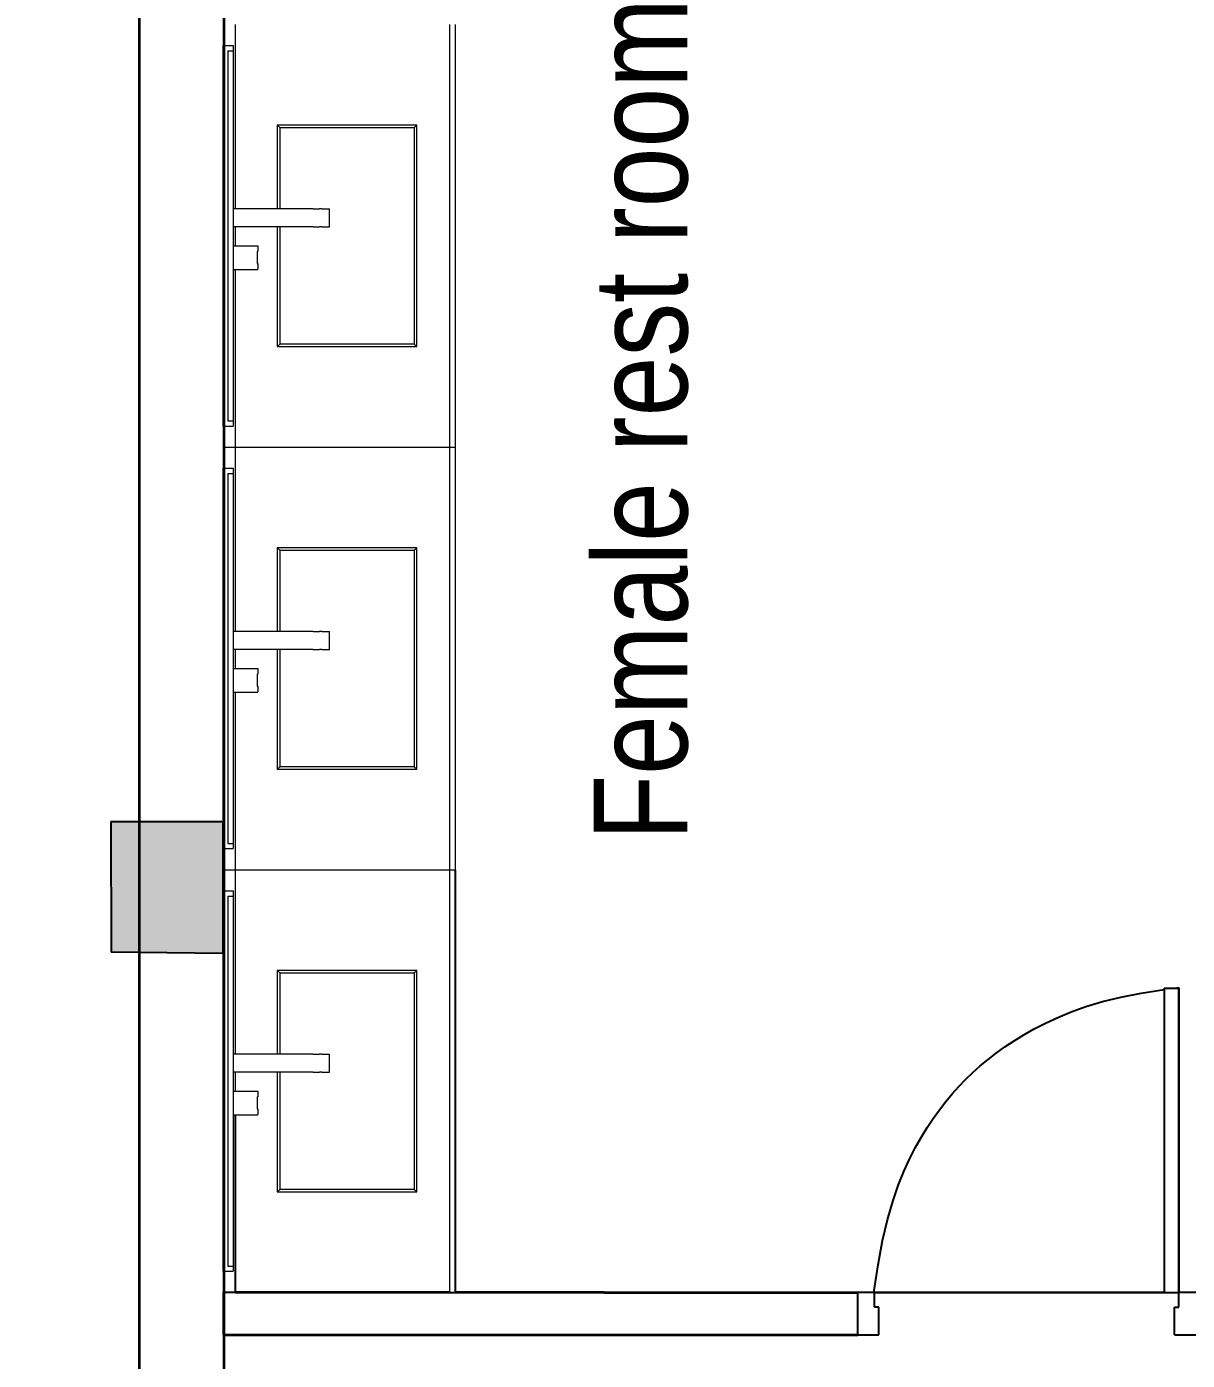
# Model space of a CAD drawing. Header units: millimetres. Extents: x 6923 to 14208, y 3430 to 4414.
# Drawn here: x 12863.5 to 12987.2, y 4102.9 to 4245.1 of the extents above; entities that cross this region are included whole.
import ezdxf

# ---------------------------------------------------------------- set-up
doc = ezdxf.new("R2010")
doc.units = ezdxf.units.MM
doc.layers.add('AMBIENTACION', color=1, linetype='Continuous')
doc.layers.add('SectionCutEdges', color=7, linetype='Continuous')
for name, color, linetype, lineweight in [('door', 104, 'Continuous', 25), ('Furniture', 252, 'Continuous', 0), ('text', 11, 'Continuous', 25), ('wall', 160, 'Continuous', 35)]:
    doc.layers.add(name, color=color, linetype=linetype, lineweight=lineweight)
doc.styles.add('ARRIAL NARROW', font='ARIALN.TTF')

msp = doc.modelspace()

# ---------------------------------------------------------------- hatches: boundary and pattern name
at = {"layer": 'AMBIENTACION'}
h = msp.add_hatch(color=5, dxfattribs=at)
h.dxf.hatch_style = 1
h.paths.add_polyline_path([(7113.23, 4152.18), (7110.23, 4152.18), (7110.23, 4138.18), (7113.23, 4138.18)])
h.paths.add_polyline_path([(7113.23, 4138.18), (7122.23, 4138.18), (7122.23, 4152.18), (7113.23, 4152.18)])
h.paths.add_polyline_path([(8967.91, 4138.18), (8976.91, 4138.18), (8976.91, 4152.18), (8967.91, 4152.18)], flags=17)
h.paths.add_polyline_path([(8964.91, 4138.18), (8976.91, 4138.18), (8976.91, 4152.18), (8964.91, 4152.18)])
h.paths.add_polyline_path([(10986.24, 4152.45), (10977.24, 4152.45), (10977.24, 4138.45), (10986.24, 4138.45)], flags=17)
h.paths.add_polyline_path([(10974.24, 4138.45), (10986.24, 4138.45), (10986.24, 4152.45), (10974.24, 4152.45)])
h.paths.add_polyline_path([(12884.41, 4160.44), (12875.41, 4160.44), (12875.41, 4146.44), (12884.41, 4146.44)], flags=17)
h.paths.add_polyline_path([(12872.41, 4146.44), (12884.41, 4146.44), (12884.41, 4160.44), (12872.41, 4160.44)])
h = msp.add_hatch(color=5, dxfattribs=at)
h.dxf.hatch_style = 1
h.paths.add_polyline_path([(7113.23, 4152.07), (7110.23, 4152.07), (7110.23, 4138.07), (7113.23, 4138.07)])
h.paths.add_polyline_path([(7113.23, 4138.07), (7122.23, 4138.07), (7122.23, 4152.07), (7113.23, 4152.07)])
h.paths.add_polyline_path([(8967.91, 4138.07), (8976.91, 4138.07), (8976.91, 4152.07), (8967.91, 4152.07)], flags=17)
h.paths.add_polyline_path([(8964.91, 4138.07), (8976.91, 4138.07), (8976.91, 4152.07), (8964.91, 4152.07)])
h.paths.add_polyline_path([(10986.24, 4152.33), (10977.24, 4152.33), (10977.24, 4138.33), (10986.24, 4138.33)], flags=17)
h.paths.add_polyline_path([(10974.24, 4138.33), (10986.24, 4138.33), (10986.24, 4152.33), (10974.24, 4152.33)])
h.paths.add_polyline_path([(12884.41, 4160.33), (12875.41, 4160.33), (12875.41, 4146.33), (12884.41, 4146.33)], flags=17)
h.paths.add_polyline_path([(12872.41, 4146.33), (12884.41, 4146.33), (12884.41, 4160.33), (12872.41, 4160.33)])
h = msp.add_hatch(color=5, dxfattribs=at)
h.dxf.hatch_style = 1
h.paths.add_polyline_path([(7113.23, 4152.07), (7110.23, 4152.07), (7110.23, 4138.07), (7113.23, 4138.07)])
h.paths.add_polyline_path([(7113.23, 4138.07), (7122.23, 4138.07), (7122.23, 4152.07), (7113.23, 4152.07)])
h.paths.add_polyline_path([(8967.91, 4138.07), (8976.91, 4138.07), (8976.91, 4152.07), (8967.91, 4152.07)], flags=17)
h.paths.add_polyline_path([(8964.91, 4138.07), (8976.91, 4138.07), (8976.91, 4152.07), (8964.91, 4152.07)])
h.paths.add_polyline_path([(10986.24, 4152.34), (10977.24, 4152.34), (10977.24, 4138.34), (10986.24, 4138.34)], flags=17)
h.paths.add_polyline_path([(10974.24, 4138.34), (10986.24, 4138.34), (10986.24, 4152.34), (10974.24, 4152.34)])
h.paths.add_polyline_path([(12884.41, 4160.33), (12875.41, 4160.33), (12875.41, 4146.33), (12884.41, 4146.33)], flags=17)
h.paths.add_polyline_path([(12872.41, 4146.33), (12884.41, 4146.33), (12884.41, 4160.33), (12872.41, 4160.33)])
h = msp.add_hatch(color=5, dxfattribs=at)
h.dxf.hatch_style = 1
h.paths.add_polyline_path([(12884.41, 4160.33), (12875.48, 4160.33), (12875.48, 4146.42), (12884.41, 4146.34)])

# ---------------------------------------------------------------- linework, layer by layer
for p, q in [((12909.18, 4110.17), (12909.18, 4155.21)), ((12885.73, 4110.17), (12885.73, 4129.1))]:
    msp.add_line(p, q)
at = {"layer": 'AMBIENTACION', "color": 5}
for p, q in [((12884.41, 4160.33), (12872.44, 4160.33)), ((12872.44, 4160.33), (12872.48, 4146.45)), ((12884.41, 4146.34), (12884.41, 4160.33)), ((12872.48, 4146.45), (12884.41, 4146.34))]:
    msp.add_line(p, q, dxfattribs=at)
at = {"layer": 'door'}
for p, q in [((12984.69, 4142.59), (12984.69, 4110.17)), ((12984.69, 4142.59), (12986.27, 4142.59)), ((12985.83, 4142.59), (12986.27, 4142.65)), ((12986.27, 4110.17), (12986.27, 4142.65)), ((12986.27, 4142.59), (12986.27, 4110.17)), ((12953.84, 4110.17), (12952.04, 4110.17)), ((12952.04, 4105.66), (12952.04, 4110.17)), ((12984.69, 4110.17), (12953.78, 4110.17)), ((12953.84, 4108.59), (12953.84, 4110.17)), ((12953.84, 4110.17), (12984.69, 4110.17)), ((12984.69, 4110.17), (12986.27, 4110.17)), ((12988.07, 4110.17), (12986.27, 4110.17)), ((12986.27, 4108.59), (12986.27, 4110.17)), ((12954.29, 4108.59), (12953.84, 4108.59)), ((12954.29, 4105.66), (12954.29, 4108.59)), ((12985.82, 4108.59), (12986.27, 4108.59)), ((12985.82, 4105.66), (12985.82, 4108.59)), ((12952.04, 4105.66), (12954.29, 4105.66)), ((12985.82, 4105.66), (12988.07, 4105.66))]:
    msp.add_line(p, q, dxfattribs=at)
msp.add_lwpolyline([(12953.78, 4110.17), (12954.22, 4113.11), (12954.7, 4115.69), (12955.22, 4117.92), (12955.77, 4119.87), (12956.35, 4121.56), (12956.95, 4123.05), (12957.56, 4124.37), (12958.18, 4125.57), (12958.81, 4126.69), (12959.45, 4127.73), (12960.1, 4128.71), (12960.76, 4129.64), (12961.43, 4130.51), (12962.12, 4131.33), (12962.83, 4132.12), (12963.56, 4132.88), (12964.32, 4133.61), (12965.1, 4134.32), (12965.93, 4135.01), (12966.8, 4135.68), (12967.72, 4136.34), (12968.7, 4136.98), (12969.75, 4137.62), (12970.86, 4138.25), (12972.06, 4138.87), (12973.36, 4139.48), (12974.79, 4140.08), (12976.37, 4140.64), (12978.13, 4141.16), (12980.08, 4141.64), (12982.26, 4142.07), (12984.69, 4142.44)], dxfattribs=at)
at = {"layer": 'Furniture'}
for p, q in [((12884.48, 4245.29), (12884.48, 4243.04)), ((12885.73, 4225.63), (12885.73, 4245.29)), ((12908.57, 4200.25), (12908.57, 4245.29)), ((12909.18, 4200.25), (12909.18, 4245.29)), ((12884.41, 4202.5), (12884.41, 4243.04)), ((12884.48, 4243.04), (12885.48, 4243.04)), ((12884.48, 4202.5), (12884.48, 4243.04)), ((12884.91, 4242.47), (12885.48, 4242.47)), ((12884.91, 4242.47), (12884.91, 4203.06)), ((12885.48, 4243.04), (12885.48, 4242.47)), ((12885.48, 4242.47), (12885.48, 4225.63)), ((12890.19, 4234.57), (12890.28, 4234.5)), ((12905.07, 4234.57), (12890.19, 4234.57)), ((12890.19, 4234.57), (12890.19, 4225.63)), ((12890.28, 4234.5), (12890.35, 4234.43)), ((12890.35, 4234.43), (12890.4, 4234.38)), ((12890.4, 4234.38), (12890.45, 4234.34)), ((12890.45, 4234.34), (12890.47, 4234.31)), ((12890.48, 4234.31), (12904.78, 4234.31)), ((12890.48, 4233.9), (12890.48, 4234.31)), ((12890.48, 4233.15), (12890.48, 4233.9)), ((12904.78, 4234.31), (12904.78, 4233.9)), ((12904.78, 4233.9), (12904.78, 4233.15)), ((12904.79, 4234.31), (12904.81, 4234.34)), ((12904.81, 4234.34), (12904.85, 4234.38)), ((12904.85, 4234.38), (12904.91, 4234.43)), ((12904.91, 4234.43), (12904.98, 4234.5)), ((12904.98, 4234.5), (12905.07, 4234.57)), ((12905.07, 4210.96), (12905.07, 4234.57)), ((12890.48, 4232.33), (12890.48, 4233.15)), ((12890.48, 4231.44), (12890.48, 4232.33)), ((12904.78, 4233.15), (12904.78, 4232.33)), ((12904.78, 4232.33), (12904.78, 4231.44)), ((12890.48, 4230.49), (12890.48, 4231.44)), ((12904.78, 4231.44), (12904.78, 4230.49)), ((12890.48, 4229.49), (12890.48, 4230.49)), ((12890.48, 4228.44), (12890.48, 4229.49)), ((12904.78, 4230.49), (12904.78, 4229.49)), ((12904.78, 4229.49), (12904.78, 4228.44)), ((12890.48, 4227.36), (12890.48, 4228.44)), ((12904.78, 4228.44), (12904.78, 4227.36)), ((12890.48, 4226.24), (12890.48, 4227.36)), ((12904.78, 4227.36), (12904.78, 4226.24)), ((12885.73, 4225.63), (12885.48, 4225.63)), ((12885.48, 4225.63), (12885.48, 4223.71)), ((12890.19, 4225.63), (12885.73, 4225.63)), ((12890.28, 4225.63), (12890.19, 4225.63)), ((12890.35, 4225.63), (12890.28, 4225.63)), ((12890.4, 4225.63), (12890.35, 4225.63)), ((12890.45, 4225.63), (12890.4, 4225.63)), ((12890.48, 4225.63), (12890.45, 4225.63)), ((12890.48, 4225.63), (12890.48, 4226.24)), ((12894, 4225.63), (12890.48, 4225.63)), ((12894, 4225.63), (12894.44, 4225.63)), ((12894.44, 4225.63), (12894.69, 4225.63)), ((12894.92, 4225.63), (12894.69, 4225.63)), ((12894.92, 4225.63), (12895.13, 4225.63)), ((12895.13, 4225.63), (12895.32, 4225.63)), ((12895.32, 4225.63), (12895.48, 4225.63)), ((12895.48, 4225.63), (12895.61, 4225.63)), ((12895.61, 4225.63), (12895.7, 4225.63)), ((12895.7, 4225.63), (12895.76, 4225.63)), ((12895.76, 4225.63), (12895.77, 4225.63)), ((12895.77, 4225.09), (12895.77, 4225.63)), ((12904.78, 4226.24), (12904.78, 4225.09)), ((12895.77, 4223.93), (12895.77, 4225.09)), ((12895.77, 4223.71), (12895.77, 4223.93)), ((12904.78, 4225.09), (12904.78, 4223.93)), ((12904.78, 4223.93), (12904.78, 4222.77)), ((12885.48, 4223.71), (12885.48, 4221.71)), ((12885.73, 4223.71), (12885.48, 4223.71)), ((12885.73, 4221.71), (12885.73, 4223.71)), ((12890.19, 4223.71), (12885.73, 4223.71)), ((12890.19, 4223.71), (12890.19, 4210.96)), ((12890.28, 4223.71), (12890.19, 4223.71)), ((12890.35, 4223.71), (12890.28, 4223.71)), ((12890.4, 4223.71), (12890.35, 4223.71)), ((12890.45, 4223.71), (12890.4, 4223.71)), ((12890.48, 4223.71), (12890.45, 4223.71)), ((12894, 4223.71), (12890.48, 4223.71)), ((12890.48, 4222.77), (12890.48, 4223.71)), ((12890.48, 4221.6), (12890.48, 4222.77)), ((12894, 4223.71), (12894.44, 4223.71)), ((12894.44, 4223.71), (12894.69, 4223.71)), ((12894.92, 4223.71), (12894.69, 4223.71)), ((12894.92, 4223.71), (12895.13, 4223.71)), ((12895.13, 4223.71), (12895.32, 4223.71)), ((12895.32, 4223.71), (12895.48, 4223.71)), ((12895.48, 4223.71), (12895.61, 4223.71)), ((12895.61, 4223.71), (12895.7, 4223.71)), ((12895.7, 4223.71), (12895.76, 4223.71)), ((12895.76, 4223.71), (12895.77, 4223.71)), ((12904.78, 4222.77), (12904.78, 4221.6)), ((12885.48, 4221.71), (12885.73, 4221.71)), ((12885.48, 4221.71), (12885.48, 4221.67)), ((12885.48, 4221.67), (12885.48, 4221.54)), ((12885.48, 4221.54), (12885.48, 4221.34)), ((12885.48, 4221.34), (12885.48, 4221.08)), ((12885.48, 4221.08), (12885.48, 4220.77)), ((12885.73, 4221.71), (12888.1, 4221.71)), ((12888.06, 4221.08), (12888.1, 4221.08)), ((12888.06, 4221.08), (12888.06, 4220.77)), ((12888.1, 4221.71), (12888.1, 4221.67)), ((12888.1, 4221.67), (12888.1, 4221.54)), ((12888.1, 4221.54), (12888.1, 4221.34)), ((12888.1, 4221.34), (12888.1, 4221.08)), ((12890.48, 4220.44), (12890.48, 4221.6)), ((12904.78, 4221.6), (12904.78, 4220.44)), ((12885.48, 4220.77), (12885.48, 4220.45)), ((12885.48, 4220.45), (12885.48, 4220.12)), ((12885.48, 4220.12), (12885.48, 4219.81)), ((12885.48, 4219.81), (12885.48, 4219.55)), ((12885.48, 4219.55), (12885.48, 4219.35)), ((12888.06, 4220.77), (12888.06, 4220.45)), ((12888.06, 4220.45), (12888.06, 4220.12)), ((12888.06, 4220.12), (12888.06, 4219.81)), ((12888.06, 4219.81), (12888.1, 4219.81)), ((12888.1, 4219.81), (12888.1, 4219.55)), ((12888.1, 4219.55), (12888.1, 4219.35)), ((12890.48, 4219.3), (12890.48, 4220.44)), ((12904.78, 4220.44), (12904.78, 4219.3)), ((12885.48, 4219.35), (12885.48, 4219.22)), ((12885.48, 4219.22), (12885.48, 4219.18)), ((12885.48, 4219.18), (12885.73, 4219.18)), ((12885.48, 4219.18), (12885.48, 4203.06)), ((12885.73, 4200.25), (12885.73, 4219.18)), ((12885.73, 4219.18), (12888.1, 4219.18)), ((12888.1, 4219.35), (12888.1, 4219.22)), ((12888.1, 4219.18), (12888.1, 4219.22)), ((12890.48, 4218.18), (12890.48, 4219.3)), ((12890.48, 4217.09), (12890.48, 4218.18)), ((12904.78, 4219.3), (12904.78, 4218.18)), ((12904.78, 4218.18), (12904.78, 4217.09)), ((12890.48, 4216.04), (12890.48, 4217.09)), ((12904.78, 4217.09), (12904.78, 4216.04)), ((12890.48, 4215.04), (12890.48, 4216.04)), ((12904.78, 4216.04), (12904.78, 4215.04)), ((12890.48, 4214.09), (12890.48, 4215.04)), ((12890.48, 4213.2), (12890.48, 4214.09)), ((12904.78, 4215.04), (12904.78, 4214.09)), ((12904.78, 4214.09), (12904.78, 4213.2)), ((12890.48, 4212.38), (12890.48, 4213.2)), ((12890.48, 4211.63), (12890.48, 4212.38)), ((12904.78, 4213.2), (12904.78, 4212.38)), ((12904.78, 4212.38), (12904.78, 4211.63)), ((12890.28, 4211.04), (12890.19, 4210.96)), ((12890.19, 4210.96), (12905.07, 4210.96)), ((12890.35, 4211.1), (12890.28, 4211.04)), ((12890.4, 4211.16), (12890.35, 4211.1)), ((12890.45, 4211.2), (12890.4, 4211.16)), ((12890.48, 4211.23), (12890.47, 4211.22)), ((12890.48, 4211.23), (12890.48, 4211.63)), ((12904.78, 4211.23), (12890.48, 4211.23)), ((12904.78, 4211.63), (12904.78, 4211.23)), ((12904.78, 4211.23), (12904.79, 4211.22)), ((12904.79, 4211.22), (12904.81, 4211.2)), ((12904.81, 4211.2), (12904.85, 4211.16)), ((12904.85, 4211.16), (12904.91, 4211.1)), ((12904.91, 4211.1), (12904.98, 4211.04)), ((12904.98, 4211.04), (12905.07, 4210.96)), ((12884.48, 4202.5), (12885.48, 4202.5)), ((12884.48, 4202.5), (12884.48, 4200.25)), ((12884.91, 4203.06), (12885.48, 4203.06)), ((12885.48, 4203.06), (12885.48, 4202.5)), ((12884.48, 4200.25), (12885.73, 4200.25)), ((12884.48, 4200.25), (12884.48, 4197.99)), ((12885.73, 4180.59), (12885.73, 4200.25)), ((12885.73, 4200.25), (12908.57, 4200.25)), ((12908.57, 4155.21), (12908.57, 4200.25)), ((12908.57, 4200.25), (12908.65, 4200.25)), ((12908.65, 4200.25), (12908.73, 4200.25)), ((12908.73, 4200.25), (12908.81, 4200.25)), ((12908.81, 4200.25), (12908.88, 4200.25)), ((12908.88, 4200.25), (12908.94, 4200.25)), ((12908.94, 4200.25), (12909, 4200.25)), ((12909, 4200.25), (12909.05, 4200.25)), ((12909.05, 4200.25), (12909.1, 4200.25)), ((12909.16, 4200.25), (12909.1, 4200.25)), ((12909.16, 4200.25), (12909.17, 4200.25)), ((12909.18, 4200.25), (12909.17, 4200.25)), ((12909.18, 4155.21), (12909.18, 4200.25)), ((12884.41, 4157.46), (12884.41, 4197.99)), ((12884.48, 4197.99), (12885.48, 4197.99)), ((12884.48, 4157.46), (12884.48, 4197.99)), ((12884.91, 4197.43), (12885.48, 4197.43)), ((12884.91, 4197.43), (12884.91, 4158.02)), ((12885.48, 4197.99), (12885.48, 4197.43)), ((12885.48, 4197.43), (12885.48, 4180.59)), ((12890.19, 4189.53), (12890.28, 4189.46)), ((12905.07, 4189.53), (12890.19, 4189.53)), ((12890.19, 4189.53), (12890.19, 4180.59)), ((12890.28, 4189.46), (12890.35, 4189.39)), ((12890.35, 4189.39), (12890.4, 4189.34)), ((12890.4, 4189.34), (12890.45, 4189.3)), ((12890.45, 4189.3), (12890.47, 4189.27)), ((12890.48, 4189.27), (12904.78, 4189.27)), ((12890.48, 4188.86), (12890.48, 4189.27)), ((12890.48, 4188.11), (12890.48, 4188.86)), ((12904.78, 4189.27), (12904.78, 4188.86)), ((12904.78, 4188.86), (12904.78, 4188.11)), ((12904.79, 4189.27), (12904.81, 4189.3)), ((12904.81, 4189.3), (12904.85, 4189.34)), ((12904.85, 4189.34), (12904.91, 4189.39)), ((12904.91, 4189.39), (12904.98, 4189.46)), ((12904.98, 4189.46), (12905.07, 4189.53)), ((12905.07, 4165.92), (12905.07, 4189.53)), ((12890.48, 4187.29), (12890.48, 4188.11)), ((12890.48, 4186.4), (12890.48, 4187.29)), ((12904.78, 4188.11), (12904.78, 4187.29)), ((12904.78, 4187.29), (12904.78, 4186.4)), ((12890.48, 4185.45), (12890.48, 4186.4)), ((12890.48, 4184.45), (12890.48, 4185.45)), ((12904.78, 4186.4), (12904.78, 4185.45)), ((12904.78, 4185.45), (12904.78, 4184.45)), ((12890.48, 4183.4), (12890.48, 4184.45)), ((12904.78, 4184.45), (12904.78, 4183.4)), ((12890.48, 4182.32), (12890.48, 4183.4)), ((12904.78, 4183.4), (12904.78, 4182.32)), ((12890.48, 4181.2), (12890.48, 4182.32)), ((12890.48, 4180.59), (12890.48, 4181.2)), ((12904.78, 4182.32), (12904.78, 4181.2)), ((12904.78, 4181.2), (12904.78, 4180.05)), ((12885.73, 4180.59), (12885.48, 4180.59)), ((12885.48, 4180.59), (12885.48, 4178.67)), ((12890.19, 4180.59), (12885.73, 4180.59)), ((12890.28, 4180.59), (12890.19, 4180.59)), ((12890.35, 4180.59), (12890.28, 4180.59)), ((12890.4, 4180.59), (12890.35, 4180.59)), ((12890.45, 4180.59), (12890.4, 4180.59)), ((12890.48, 4180.59), (12890.45, 4180.59)), ((12894, 4180.59), (12890.48, 4180.59)), ((12894, 4180.59), (12894.44, 4180.59)), ((12894.44, 4180.59), (12894.69, 4180.59)), ((12894.92, 4180.59), (12894.69, 4180.59)), ((12894.92, 4180.59), (12895.13, 4180.59)), ((12895.13, 4180.59), (12895.32, 4180.59)), ((12895.32, 4180.59), (12895.48, 4180.59)), ((12895.48, 4180.59), (12895.61, 4180.59)), ((12895.61, 4180.59), (12895.7, 4180.59)), ((12895.7, 4180.59), (12895.76, 4180.59)), ((12895.76, 4180.59), (12895.77, 4180.59)), ((12895.77, 4180.05), (12895.77, 4180.59)), ((12895.77, 4178.89), (12895.77, 4180.05)), ((12904.78, 4180.05), (12904.78, 4178.89)), ((12885.73, 4178.67), (12885.48, 4178.67)), ((12885.48, 4178.67), (12885.48, 4176.67)), ((12885.73, 4176.67), (12885.73, 4178.67)), ((12890.19, 4178.67), (12885.73, 4178.67)), ((12890.19, 4178.67), (12890.19, 4165.92)), ((12890.28, 4178.67), (12890.19, 4178.67)), ((12890.35, 4178.67), (12890.28, 4178.67)), ((12890.4, 4178.67), (12890.35, 4178.67)), ((12890.45, 4178.67), (12890.4, 4178.67)), ((12890.48, 4178.67), (12890.45, 4178.67)), ((12894, 4178.67), (12890.48, 4178.67)), ((12890.48, 4177.73), (12890.48, 4178.67)), ((12894, 4178.67), (12894.44, 4178.67)), ((12894.44, 4178.67), (12894.69, 4178.67)), ((12894.92, 4178.67), (12894.69, 4178.67)), ((12894.92, 4178.67), (12895.13, 4178.67)), ((12895.13, 4178.67), (12895.32, 4178.67)), ((12895.32, 4178.67), (12895.48, 4178.67)), ((12895.48, 4178.67), (12895.61, 4178.67)), ((12895.61, 4178.67), (12895.7, 4178.67)), ((12895.7, 4178.67), (12895.76, 4178.67)), ((12895.76, 4178.67), (12895.77, 4178.67)), ((12895.77, 4178.67), (12895.77, 4178.89)), ((12904.78, 4178.89), (12904.78, 4177.73)), ((12890.48, 4176.56), (12890.48, 4177.73)), ((12904.78, 4177.73), (12904.78, 4176.56)), ((12885.48, 4176.67), (12885.73, 4176.67)), ((12885.48, 4176.67), (12885.48, 4176.63)), ((12885.48, 4176.63), (12885.48, 4176.5)), ((12885.48, 4176.5), (12885.48, 4176.3)), ((12885.48, 4176.3), (12885.48, 4176.04)), ((12885.48, 4176.04), (12885.48, 4175.73)), ((12885.48, 4175.73), (12885.48, 4175.41)), ((12885.48, 4175.41), (12885.48, 4175.08)), ((12885.73, 4176.67), (12888.1, 4176.67)), ((12888.06, 4176.04), (12888.1, 4176.04)), ((12888.06, 4176.04), (12888.06, 4175.73)), ((12888.06, 4175.73), (12888.06, 4175.41)), ((12888.06, 4175.41), (12888.06, 4175.08)), ((12888.1, 4176.67), (12888.1, 4176.63)), ((12888.1, 4176.63), (12888.1, 4176.5)), ((12888.1, 4176.5), (12888.1, 4176.3)), ((12888.1, 4176.3), (12888.1, 4176.04)), ((12890.48, 4175.4), (12890.48, 4176.56)), ((12904.78, 4176.56), (12904.78, 4175.4)), ((12885.48, 4175.08), (12885.48, 4174.77)), ((12885.48, 4174.77), (12885.48, 4174.51)), ((12885.48, 4174.51), (12885.48, 4174.31)), ((12885.48, 4174.31), (12885.48, 4174.18)), ((12885.48, 4174.18), (12885.48, 4174.14)), ((12885.48, 4174.14), (12885.48, 4158.02)), ((12885.48, 4174.14), (12885.73, 4174.14)), ((12885.73, 4155.21), (12885.73, 4174.14)), ((12885.73, 4174.14), (12888.1, 4174.14)), ((12888.06, 4175.08), (12888.06, 4174.77)), ((12888.06, 4174.77), (12888.1, 4174.77)), ((12888.1, 4174.77), (12888.1, 4174.51)), ((12888.1, 4174.51), (12888.1, 4174.31)), ((12888.1, 4174.31), (12888.1, 4174.18)), ((12888.1, 4174.14), (12888.1, 4174.18)), ((12890.48, 4174.26), (12890.48, 4175.4)), ((12890.48, 4173.14), (12890.48, 4174.26)), ((12904.78, 4175.4), (12904.78, 4174.26)), ((12904.78, 4174.26), (12904.78, 4173.14)), ((12890.48, 4172.05), (12890.48, 4173.14)), ((12904.78, 4173.14), (12904.78, 4172.05)), ((12890.48, 4171), (12890.48, 4172.05)), ((12904.78, 4172.05), (12904.78, 4171)), ((12890.48, 4170), (12890.48, 4171)), ((12890.48, 4169.05), (12890.48, 4170)), ((12904.78, 4171), (12904.78, 4170)), ((12904.78, 4170), (12904.78, 4169.05)), ((12890.48, 4168.16), (12890.48, 4169.05)), ((12904.78, 4169.05), (12904.78, 4168.16)), ((12890.48, 4167.34), (12890.48, 4168.16)), ((12890.48, 4166.59), (12890.48, 4167.34)), ((12904.78, 4168.16), (12904.78, 4167.34)), ((12904.78, 4167.34), (12904.78, 4166.59)), ((12890.28, 4166), (12890.19, 4165.92)), ((12890.19, 4165.92), (12905.07, 4165.92)), ((12890.35, 4166.06), (12890.28, 4166)), ((12890.4, 4166.12), (12890.35, 4166.06)), ((12890.45, 4166.15), (12890.4, 4166.12)), ((12890.48, 4166.19), (12890.47, 4166.18)), ((12890.48, 4166.19), (12890.48, 4166.59)), ((12904.78, 4166.19), (12890.48, 4166.19)), ((12904.78, 4166.59), (12904.78, 4166.19)), ((12904.78, 4166.19), (12904.79, 4166.18)), ((12904.79, 4166.18), (12904.81, 4166.15)), ((12904.81, 4166.15), (12904.85, 4166.12)), ((12904.85, 4166.12), (12904.91, 4166.06)), ((12904.91, 4166.06), (12904.98, 4166)), ((12904.98, 4166), (12905.07, 4165.92)), ((12884.48, 4157.46), (12885.48, 4157.46)), ((12884.48, 4157.46), (12884.48, 4155.21)), ((12884.91, 4158.02), (12885.48, 4158.02)), ((12885.48, 4158.02), (12885.48, 4157.46)), ((12884.48, 4155.21), (12885.73, 4155.21)), ((12884.48, 4155.21), (12884.48, 4152.95)), ((12885.73, 4135.55), (12885.73, 4155.21)), ((12885.73, 4155.21), (12908.57, 4155.21)), ((12908.57, 4110.17), (12908.57, 4155.21)), ((12908.57, 4155.21), (12908.65, 4155.21)), ((12908.65, 4155.21), (12908.73, 4155.21)), ((12908.73, 4155.21), (12908.81, 4155.21)), ((12908.81, 4155.21), (12908.88, 4155.21)), ((12908.88, 4155.21), (12908.94, 4155.21)), ((12908.94, 4155.21), (12909, 4155.21)), ((12909, 4155.21), (12909.05, 4155.21)), ((12909.05, 4155.21), (12909.1, 4155.21)), ((12909.16, 4155.21), (12909.1, 4155.21)), ((12909.16, 4155.21), (12909.17, 4155.21)), ((12909.18, 4155.21), (12909.17, 4155.21)), ((12884.41, 4114.67), (12884.41, 4152.95)), ((12884.48, 4152.95), (12885.48, 4152.95)), ((12884.48, 4114.67), (12884.48, 4152.95)), ((12885.48, 4152.95), (12885.48, 4152.39)), ((12884.91, 4152.39), (12885.48, 4152.39)), ((12884.91, 4152.39), (12884.91, 4112.98)), ((12885.48, 4152.39), (12885.48, 4135.55)), ((12890.19, 4144.49), (12890.28, 4144.42)), ((12905.07, 4144.49), (12890.19, 4144.49)), ((12890.19, 4144.49), (12890.19, 4135.55)), ((12890.28, 4144.42), (12890.35, 4144.35)), ((12890.35, 4144.35), (12890.4, 4144.3)), ((12890.4, 4144.3), (12890.45, 4144.26)), ((12890.45, 4144.26), (12890.47, 4144.23)), ((12890.48, 4144.23), (12904.78, 4144.23)), ((12890.48, 4143.82), (12890.48, 4144.23)), ((12904.78, 4144.23), (12904.78, 4143.82)), ((12904.79, 4144.23), (12904.81, 4144.26)), ((12904.81, 4144.26), (12904.85, 4144.3)), ((12904.85, 4144.3), (12904.91, 4144.35)), ((12904.91, 4144.35), (12904.98, 4144.42)), ((12904.98, 4144.42), (12905.07, 4144.49)), ((12905.07, 4120.88), (12905.07, 4144.49)), ((12890.48, 4143.07), (12890.48, 4143.82)), ((12890.48, 4142.25), (12890.48, 4143.07)), ((12904.78, 4143.82), (12904.78, 4143.07)), ((12904.78, 4143.07), (12904.78, 4142.25)), ((12890.48, 4141.36), (12890.48, 4142.25)), ((12890.48, 4140.41), (12890.48, 4141.36)), ((12904.78, 4142.25), (12904.78, 4141.36)), ((12904.78, 4141.36), (12904.78, 4140.41)), ((12890.48, 4139.41), (12890.48, 4140.41)), ((12904.78, 4140.41), (12904.78, 4139.41)), ((12890.48, 4138.36), (12890.48, 4139.41)), ((12904.78, 4139.41), (12904.78, 4138.36)), ((12890.48, 4137.28), (12890.48, 4138.36)), ((12890.48, 4136.16), (12890.48, 4137.28)), ((12904.78, 4138.36), (12904.78, 4137.28)), ((12904.78, 4137.28), (12904.78, 4136.16)), ((12890.48, 4135.55), (12890.48, 4136.16)), ((12904.78, 4136.16), (12904.78, 4135.01)), ((12885.73, 4135.55), (12885.48, 4135.55)), ((12885.48, 4135.55), (12885.48, 4133.63)), ((12890.19, 4135.55), (12885.73, 4135.55)), ((12890.28, 4135.55), (12890.19, 4135.55)), ((12890.35, 4135.55), (12890.28, 4135.55)), ((12890.4, 4135.55), (12890.35, 4135.55)), ((12890.45, 4135.55), (12890.4, 4135.55)), ((12890.48, 4135.55), (12890.45, 4135.55)), ((12894, 4135.55), (12890.48, 4135.55)), ((12894, 4135.55), (12894.44, 4135.55)), ((12894.44, 4135.55), (12894.69, 4135.55)), ((12894.92, 4135.55), (12894.69, 4135.55)), ((12894.92, 4135.55), (12895.13, 4135.55)), ((12895.13, 4135.55), (12895.32, 4135.55)), ((12895.32, 4135.55), (12895.48, 4135.55)), ((12895.48, 4135.55), (12895.61, 4135.55)), ((12895.61, 4135.55), (12895.7, 4135.55)), ((12895.7, 4135.55), (12895.76, 4135.55)), ((12895.76, 4135.55), (12895.77, 4135.55)), ((12895.77, 4135.01), (12895.77, 4135.55)), ((12895.77, 4133.85), (12895.77, 4135.01)), ((12904.78, 4135.01), (12904.78, 4133.85)), ((12885.73, 4133.63), (12885.48, 4133.63)), ((12885.48, 4133.63), (12885.48, 4131.63)), ((12885.73, 4131.63), (12885.73, 4133.63)), ((12890.19, 4133.63), (12885.73, 4133.63)), ((12890.19, 4133.63), (12890.19, 4120.88)), ((12890.28, 4133.63), (12890.19, 4133.63)), ((12890.35, 4133.63), (12890.28, 4133.63)), ((12890.4, 4133.63), (12890.35, 4133.63)), ((12890.45, 4133.63), (12890.4, 4133.63)), ((12890.48, 4133.63), (12890.45, 4133.63)), ((12894, 4133.63), (12890.48, 4133.63)), ((12890.48, 4132.69), (12890.48, 4133.63)), ((12894, 4133.63), (12894.44, 4133.63)), ((12894.44, 4133.63), (12894.69, 4133.63)), ((12894.92, 4133.63), (12894.69, 4133.63)), ((12894.92, 4133.63), (12895.13, 4133.63)), ((12895.13, 4133.63), (12895.32, 4133.63)), ((12895.32, 4133.63), (12895.48, 4133.63)), ((12895.48, 4133.63), (12895.61, 4133.63)), ((12895.61, 4133.63), (12895.7, 4133.63)), ((12895.7, 4133.63), (12895.76, 4133.63)), ((12895.76, 4133.63), (12895.77, 4133.63)), ((12895.77, 4133.63), (12895.77, 4133.85)), ((12904.78, 4133.85), (12904.78, 4132.69)), ((12885.48, 4131.63), (12885.73, 4131.63)), ((12885.48, 4131.63), (12885.48, 4131.59)), ((12885.48, 4131.59), (12885.48, 4131.46)), ((12885.48, 4131.46), (12885.48, 4131.26)), ((12885.73, 4131.63), (12888.1, 4131.63)), ((12888.1, 4131.63), (12888.1, 4131.59)), ((12888.1, 4131.59), (12888.1, 4131.46)), ((12888.1, 4131.46), (12888.1, 4131.26)), ((12890.48, 4131.52), (12890.48, 4132.69)), ((12890.48, 4130.36), (12890.48, 4131.52)), ((12904.78, 4132.69), (12904.78, 4131.52)), ((12904.78, 4131.52), (12904.78, 4130.36)), ((12885.48, 4131.26), (12885.48, 4131)), ((12885.48, 4131), (12885.48, 4130.69)), ((12885.48, 4130.69), (12885.48, 4130.37)), ((12885.48, 4130.37), (12885.48, 4130.04)), ((12885.48, 4130.04), (12885.48, 4129.73)), ((12888.06, 4131), (12888.1, 4131)), ((12888.06, 4131), (12888.06, 4130.69)), ((12888.06, 4130.69), (12888.06, 4130.37)), ((12888.06, 4130.37), (12888.06, 4130.04)), ((12888.06, 4130.04), (12888.06, 4129.73)), ((12888.1, 4131.26), (12888.1, 4131)), ((12890.48, 4129.22), (12890.48, 4130.36)), ((12904.78, 4130.36), (12904.78, 4129.22)), ((12885.48, 4129.73), (12885.48, 4129.47)), ((12885.48, 4129.47), (12885.48, 4129.27)), ((12885.48, 4129.27), (12885.48, 4129.14)), ((12885.48, 4129.14), (12885.48, 4129.1)), ((12885.48, 4129.1), (12885.73, 4129.1)), ((12885.48, 4129.1), (12885.48, 4112.98)), ((12885.73, 4129.1), (12888.1, 4129.1)), ((12888.06, 4129.73), (12888.1, 4129.73)), ((12888.1, 4129.73), (12888.1, 4129.47)), ((12888.1, 4129.47), (12888.1, 4129.27)), ((12888.1, 4129.27), (12888.1, 4129.14)), ((12888.1, 4129.1), (12888.1, 4129.14)), ((12890.48, 4128.1), (12890.48, 4129.22)), ((12904.78, 4129.22), (12904.78, 4128.1)), ((12890.48, 4127.01), (12890.48, 4128.1)), ((12904.78, 4128.1), (12904.78, 4127.01)), ((12890.48, 4125.96), (12890.48, 4127.01)), ((12890.48, 4124.96), (12890.48, 4125.96)), ((12904.78, 4127.01), (12904.78, 4125.96)), ((12904.78, 4125.96), (12904.78, 4124.96)), ((12890.48, 4124.01), (12890.48, 4124.96)), ((12904.78, 4124.96), (12904.78, 4124.01)), ((12890.48, 4123.12), (12890.48, 4124.01)), ((12890.48, 4122.3), (12890.48, 4123.12)), ((12904.78, 4124.01), (12904.78, 4123.12)), ((12904.78, 4123.12), (12904.78, 4122.3)), ((12890.48, 4121.55), (12890.48, 4122.3)), ((12890.48, 4121.15), (12890.48, 4121.55)), ((12904.78, 4122.3), (12904.78, 4121.55)), ((12904.78, 4121.55), (12904.78, 4121.15)), ((12890.28, 4120.96), (12890.19, 4120.88)), ((12890.19, 4120.88), (12905.07, 4120.88)), ((12890.35, 4121.02), (12890.28, 4120.96)), ((12890.4, 4121.07), (12890.35, 4121.02)), ((12890.45, 4121.11), (12890.4, 4121.07)), ((12890.48, 4121.15), (12890.47, 4121.14)), ((12904.78, 4121.15), (12890.48, 4121.15)), ((12904.78, 4121.15), (12904.79, 4121.14)), ((12904.79, 4121.14), (12904.81, 4121.11)), ((12904.81, 4121.11), (12904.85, 4121.07)), ((12904.85, 4121.07), (12904.91, 4121.02)), ((12904.91, 4121.02), (12904.98, 4120.96)), ((12904.98, 4120.96), (12905.07, 4120.88)), ((12884.41, 4114.67), (12884.48, 4114.67)), ((12884.41, 4112.42), (12884.41, 4114.67)), ((12884.48, 4112.42), (12884.48, 4114.67)), ((12884.91, 4112.98), (12885.48, 4112.98)), ((12885.48, 4112.98), (12885.48, 4112.42)), ((12884.48, 4112.42), (12885.48, 4112.42))]:
    msp.add_line(p, q, dxfattribs=at)
at = {"layer": 'SectionCutEdges'}
for p, q in [((12884.48, 4112.42), (12884.48, 4110.17)), ((12885.73, 4110.17), (12884.48, 4110.17)), ((12908.57, 4110.17), (12908.65, 4110.17)), ((12908.65, 4110.17), (12908.73, 4110.17)), ((12908.73, 4110.17), (12908.81, 4110.17)), ((12908.81, 4110.17), (12908.88, 4110.17)), ((12908.88, 4110.17), (12908.94, 4110.17)), ((12908.94, 4110.17), (12909, 4110.17)), ((12909, 4110.17), (12909.05, 4110.17)), ((12909.05, 4110.17), (12909.1, 4110.17)), ((12909.16, 4110.17), (12909.1, 4110.17)), ((12909.16, 4110.17), (12909.17, 4110.17)), ((12909.18, 4110.17), (12909.17, 4110.17))]:
    msp.add_line(p, q, dxfattribs=at)
at = {"layer": 'wall'}
for p, q in [((12884.48, 4105.66), (12884.48, 4110.17)), ((12908.57, 4110.17), (12885.73, 4110.17)), ((12925.01, 4110.17), (12909.18, 4110.17)), ((12925.01, 4110.17), (12909.18, 4110.17)), ((12925.01, 4110.17), (12952.04, 4110.17)), ((12925.01, 4110.17), (12952.04, 4110.17)), ((12884.48, 4105.66), (12952.04, 4105.66)), ((12884.48, 4105.66), (12952.04, 4105.66))]:
    msp.add_line(p, q, dxfattribs=at)
for points in [[(12936.99, 4299.33), (12875.48, 4299.33), (12875.48, 3678.41)], [(12936.99, 4290.33), (12884.48, 4290.33), (12884.48, 3678.41)]]:
    msp.add_lwpolyline(points, dxfattribs=at)

# ---------------------------------------------------------------- texts
at = {"layer": 'text', "color": 11, "true_color": 0xf27172, "insert": (12923.89, 4158.33), "char_height": 10, "attachment_point": 1, "rotation": 90, "style": 'ARRIAL NARROW'}
msp.add_mtext_dynamic_manual_height_columns('Female rest room', width=95.3674, gutter_width=1, heights=[0], dxfattribs=at)

doc.saveas('drawing.dxf')
